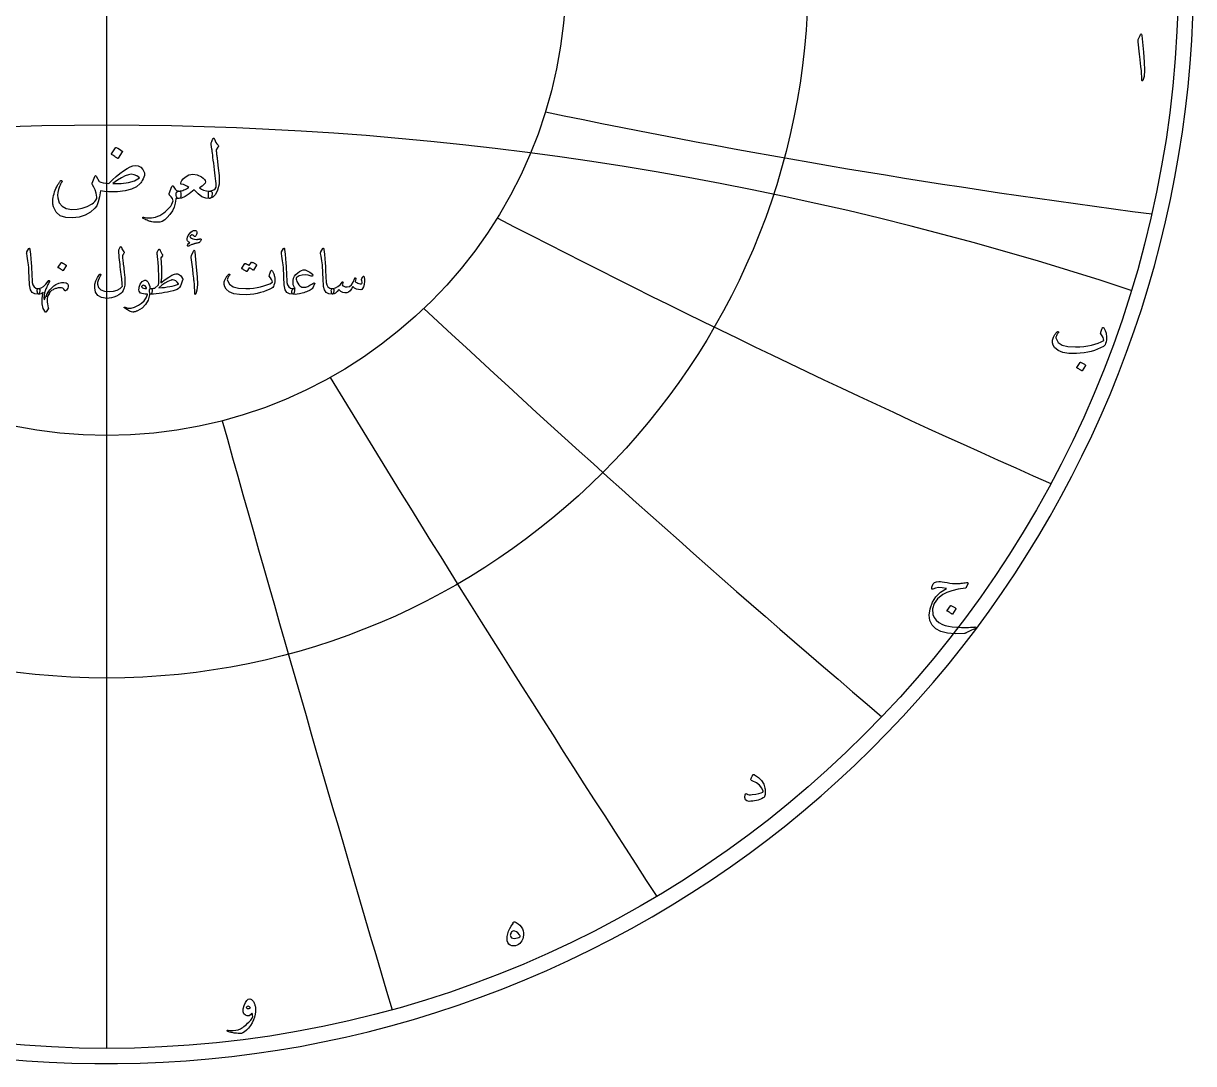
# Model space of a CAD drawing. Header units: millimetres. Extents: x -62 to 62, y -62 to 63.
# Drawn here: x -4.7 to 61.6, y -61.6 to -2.7 of the extents above; entities that cross this region are included whole.
import ezdxf

# ---------------------------------------------------------------- set-up
doc = ezdxf.new("R2010")
doc.units = ezdxf.units.MM
for name, color, linetype in [('CUT_OUTER', 1, 'Continuous'), ('ENGRAVE', 7, 'Continuous'), ('ENGRAVE_FINE', 8, 'Continuous'), ('TEXT', 5, 'Continuous')]:
    doc.layers.add(name, color=color, linetype=linetype)

msp = doc.modelspace()

# ---------------------------------------------------------------- linework, layer by layer
at = {"layer": 'CUT_OUTER'}
msp.add_arc((-0.0002, -0.0002), 61.6124, 137.460696, 87.802279, dxfattribs=at)
at = {"layer": 'ENGRAVE'}
for points in [[(0, -60.75), (0, 60.75)], [(0, -60.75), (0, -26.0306)]]:
    msp.add_lwpolyline(points, dxfattribs=at)
for radius in [60.75, 39.7663, 26.0306]:
    msp.add_circle((0, 0), radius, dxfattribs=at)
for centre, radius, start, end in [((117.4968, 438.5039), 455.711, 258.272169, 262.655164), ((283.708, 491.3967), 568.8078, 242.62174, 246.128136), ((534.9284, 534.9284), 757.5475, 226.9686481, 229.5984454), ((982.6783, 567.3496), 1135.3958, 211.3135506, 213.0667487), ((2192.0063, 587.3463), 2269.6803, 195.6571114, 196.5337104)]:
    msp.add_arc(centre, radius, start, end, dxfattribs=at)
at = {"layer": 'ENGRAVE_FINE'}
msp.add_arc((0, -193.4019), 184.9493, 71.697291, 108.302709, dxfattribs=at)
at = {"layer": 'TEXT'}
for points in [[(58.5743, -3.3685), (58.6109, -3.2976), (58.6404, -3.2727), (58.6626, -3.2938), (58.6777, -3.3608), (58.7659, -4.2997), (58.8183, -4.876), (58.8301, -5.3363), (58.8011, -5.6808), (58.7314, -5.9093), (58.7187, -5.928), (58.7074, -5.938), (58.6976, -5.9395), (58.6892, -5.9323), (58.6825, -5.921), (58.6777, -5.9064), (58.6749, -5.8884), (58.6739, -5.8671), (58.6739, -5.7011), (58.6662, -5.5251), (58.6509, -5.339), (58.6279, -5.1428), (58.6229, -5.0916), (58.6078, -4.9531), (58.5826, -4.7275), (58.5474, -4.4147), (58.4631, -3.7211), (58.4612, -3.6842), (58.4631, -3.6502), (58.4689, -3.619), (58.4785, -3.5908)], [(5.916, -9.4432), (5.9484, -9.365), (5.9735, -9.303), (5.9915, -9.2572), (6.0023, -9.2276), (6.0107, -9.2087), (6.0214, -9.1953), (6.0346, -9.1872), (6.0502, -9.1845), (6.0678, -9.1875), (6.0825, -9.1965), (6.0942, -9.2114), (6.1029, -9.2324), (6.1427, -9.3351), (6.1903, -9.4276), (6.2457, -9.5099), (6.3089, -9.5821), (6.3265, -9.6051), (6.3316, -9.6312), (6.3241, -9.6602), (6.3041, -9.6923), (6.1987, -9.8408), (6.2059, -9.9072), (6.213, -9.9725), (6.2202, -10.0366), (6.2274, -10.0994), (6.2346, -10.1611), (6.2418, -10.2216), (6.249, -10.2809), (6.2562, -10.3389), (6.3223, -10.8767), (6.3627, -11.297), (6.3774, -11.6), (6.3663, -11.7856), (6.2759, -12.1224), (6.158, -12.3712), (6.0125, -12.532), (5.8394, -12.6048), (5.8346, -12.6048), (5.8298, -12.6048), (5.825, -12.6048), (5.8202, -12.6048), (5.7918, -12.5778), (5.7735, -12.5162), (5.7655, -12.4197), (5.7675, -12.2886), (5.772, -12.2401), (5.7855, -12.2048), (5.808, -12.1826), (5.8394, -12.1736), (5.961, -12.1494), (6.0622, -12.1054), (6.143, -12.0416), (6.2035, -11.9581), (6.1994, -11.8578), (6.1921, -11.7437), (6.1815, -11.6159), (6.1675, -11.4743), (6.1506, -11.3195), (6.131, -11.1521), (6.1087, -10.9722), (6.0837, -10.7797), (6.0607, -10.5904), (6.0394, -10.4204), (6.0199, -10.2695), (6.0023, -10.1378), (5.987, -10.0252), (5.9747, -9.9318), (5.9654, -9.8575), (5.9592, -9.8024), (5.9113, -9.5294), (5.9098, -9.5024), (5.9101, -9.4791), (5.9122, -9.4593), (5.916, -9.4432)], [(0.4934, -9.7258), (0.4994, -9.7198), (0.5078, -9.7162), (0.5186, -9.715), (0.5317, -9.7162), (0.6248, -9.7539), (0.7126, -9.8), (0.7949, -9.8545), (0.8718, -9.9174), (0.8793, -9.927), (0.8826, -9.9366), (0.8817, -9.9461), (0.8766, -9.9557), (0.6515, -10.3198), (0.6431, -10.3285), (0.6323, -10.3306), (0.6191, -10.3261), (0.6036, -10.315), (0.5901, -10.3054), (0.5689, -10.291), (0.5398, -10.2719), (0.503, -10.2479), (0.4578, -10.2192), (0.4036, -10.1857), (0.3404, -10.1473), (0.2683, -10.1042), (0.2587, -10.097), (0.2539, -10.0899), (0.2539, -10.0827), (0.2587, -10.0755)], [(1.6143, -10.7222), (1.7814, -10.7467), (1.9233, -10.8252), (2.0401, -10.9575), (2.1317, -11.1437), (2.1419, -11.215), (2.1341, -11.2946), (2.1083, -11.3826), (2.0646, -11.479), (2.0143, -11.5719), (1.9688, -11.6491), (1.9281, -11.7108), (1.8922, -11.7569), (1.6826, -11.9293), (1.3988, -12.0635), (1.0407, -12.1593), (0.6084, -12.2168), (0.3482, -12.2293), (0.0994, -12.2239), (-0.138, -12.2006), (-0.3641, -12.1593), (-0.4174, -12.5105), (-0.4862, -12.7928), (-0.5706, -13.0063), (-0.6706, -13.1509), (-0.9329, -13.3739), (-1.2311, -13.5401), (-1.5652, -13.6494), (-1.9353, -13.7018), (-2.3248, -13.6835), (-2.6359, -13.5712), (-2.8685, -13.3649), (-3.0227, -13.0646), (-3.0359, -13.0181), (-3.0466, -12.9694), (-3.055, -12.9187), (-3.061, -12.8658), (-3.064, -12.8112), (-3.0634, -12.7551), (-3.0592, -12.6974), (-3.0514, -12.6383), (-3.0347, -12.5337), (-3.0131, -12.4305), (-2.9868, -12.3289), (-2.9556, -12.2287), (-2.92, -12.1304), (-2.8802, -12.0341), (-2.8362, -11.94), (-2.788, -11.8479), (-2.7666, -11.8105), (-2.7455, -11.7748), (-2.7246, -11.741), (-2.7041, -11.709), (-2.6842, -11.6787), (-2.6652, -11.6503), (-2.6471, -11.6237), (-2.6299, -11.5988), (-2.6176, -11.5847), (-2.6047, -11.576), (-2.5913, -11.5728), (-2.5772, -11.5749), (-2.5622, -11.5805), (-2.5508, -11.588), (-2.5431, -11.5973), (-2.5389, -11.6084), (-2.5377, -11.621), (-2.5389, -11.6347), (-2.5425, -11.6497), (-2.5485, -11.6659), (-2.5835, -11.7189), (-2.6167, -11.7772), (-2.6482, -11.841), (-2.6778, -11.9102), (-2.7401, -12.0871), (-2.7784, -12.2539), (-2.7928, -12.4105), (-2.7832, -12.5569), (-2.6937, -12.835), (-2.5305, -13.0371), (-2.2937, -13.1631), (-1.9832, -13.2131), (-1.6832, -13.1991), (-1.3916, -13.1425), (-1.1084, -13.0434), (-0.8335, -12.9018), (-0.7506, -12.8428), (-0.679, -12.7712), (-0.6188, -12.6871), (-0.57, -12.5904), (-0.5644, -12.5769), (-0.5617, -12.5605), (-0.562, -12.541), (-0.5653, -12.5185), (-0.6075, -12.3042), (-0.6623, -12.1162), (-0.7296, -11.9545), (-0.8096, -11.8192), (-0.8254, -11.7943), (-0.8347, -11.7725), (-0.8374, -11.7536), (-0.8335, -11.7377), (-0.685, -11.3449), (-0.6638, -11.3153), (-0.6431, -11.303), (-0.623, -11.3081), (-0.6036, -11.3305), (-0.4263, -11.6323), (-0.3314, -11.6772), (-0.2096, -11.7114), (-0.0608, -11.7347), (0.115, -11.7473), (0.3236, -11.544), (0.5329, -11.3557), (0.7428, -11.1823), (0.9533, -11.024), (1.1545, -10.8919), (1.3317, -10.7976), (1.485, -10.741), (1.6143, -10.7222)], [(1.8491, -11.4311), (1.7021, -11.3192), (1.5485, -11.2515), (1.3883, -11.2282), (1.2215, -11.2491), (1.0407, -11.3129), (0.8335, -11.418), (0.6, -11.5644), (0.3401, -11.7521), (0.8135, -11.7536), (1.2227, -11.7006), (1.5679, -11.5931), (1.8491, -11.4311)], [(5.8394, -12.1736), (5.9095, -12.1841), (5.9568, -12.2156), (5.9813, -12.268), (5.9831, -12.3413), (5.9598, -12.4548), (5.928, -12.5365), (5.8879, -12.5865), (5.8394, -12.6048), (5.6187, -12.5847), (5.3975, -12.4958), (5.1756, -12.338), (4.9532, -12.1114), (4.6727, -12.329), (4.4346, -12.4838), (4.2391, -12.5757), (4.0861, -12.6048), (4.0355, -12.5934), (3.9939, -12.5593), (3.9613, -12.5024), (3.9376, -12.4227), (3.9308, -12.3174), (3.9532, -12.2407), (4.005, -12.1928), (4.0861, -12.1736), (4.1599, -12.1665), (4.2328, -12.1545), (4.3049, -12.1377), (4.376, -12.1162), (4.4462, -12.0895), (4.5155, -12.0575), (4.5839, -12.0201), (4.6514, -11.9772), (4.5685, -11.9096), (4.4682, -11.8551), (4.3505, -11.8138), (4.2155, -11.7856), (4.2032, -11.7805), (4.1951, -11.7701), (4.1912, -11.7542), (4.1915, -11.7329), (4.2143, -11.6596), (4.2634, -11.5784), (4.3388, -11.4895), (4.4406, -11.3928), (4.6529, -11.2656), (4.8777, -11.2192), (5.1152, -11.2536), (5.3652, -11.3689), (5.4711, -11.4425), (5.5448, -11.515), (5.5861, -11.5862), (5.5951, -11.6563), (5.5687, -11.7317), (5.5041, -11.8144), (5.4011, -11.9042), (5.2598, -12.0012), (5.3607, -12.0766), (5.4909, -12.1305), (5.6505, -12.1629), (5.8394, -12.1736)], [(3.5448, -12.3078), (3.6933, -11.9245), (3.7098, -11.894), (3.7257, -11.879), (3.7409, -11.8796), (3.7556, -11.8958), (3.7957, -11.9629), (3.8347, -12.0204), (3.8724, -12.0683), (3.9089, -12.1066), (3.949, -12.1359), (3.9927, -12.1569), (4.04, -12.1695), (4.0909, -12.1736), (4.1412, -12.1868), (4.1772, -12.2263), (4.1987, -12.2922), (4.2059, -12.3844), (4.1987, -12.4772), (4.1772, -12.5449), (4.1412, -12.5874), (4.0909, -12.6048), (4.0523, -12.6066), (4.0131, -12.6072), (3.9733, -12.6066), (3.9329, -12.6048), (3.926, -12.6066), (3.9197, -12.612), (3.914, -12.6209), (3.9089, -12.6335), (3.8832, -12.8602), (3.8203, -13.0802), (3.7203, -13.2937), (3.5832, -13.5006), (3.4302, -13.6805), (3.2826, -13.8131), (3.1404, -13.8985), (3.0035, -13.9365), (2.8748, -13.9464), (2.7568, -13.9473), (2.6496, -13.9392), (2.5532, -13.9221), (2.5061, -13.9089), (2.4556, -13.8934), (2.4019, -13.8754), (2.3449, -13.855), (2.2848, -13.8317), (2.2221, -13.8047), (2.1567, -13.7742), (2.0886, -13.7401), (2.0715, -13.7323), (2.0586, -13.7233), (2.05, -13.7131), (2.0455, -13.7018), (2.0425, -13.6865), (2.0431, -13.6742), (2.0473, -13.6649), (2.055, -13.6586), (2.0652, -13.653), (2.0766, -13.6503), (2.0892, -13.6506), (2.103, -13.6539), (2.2538, -13.6844), (2.3952, -13.6994), (2.5269, -13.6988), (2.649, -13.6826), (2.7699, -13.6507), (2.888, -13.6077), (3.0034, -13.5537), (3.1161, -13.4886), (3.2264, -13.4127), (3.3347, -13.3263), (3.4408, -13.2295), (3.5448, -13.1221), (3.623, -13.0242), (3.685, -12.9269), (3.7308, -12.8302), (3.7604, -12.7341), (3.7517, -12.667), (3.7161, -12.5904), (3.6535, -12.5042), (3.564, -12.4084), (3.5484, -12.3877), (3.54, -12.3641), (3.5389, -12.3374), (3.5448, -12.3078)], [(5.2221, -15.1077), (5.1752, -15.1165), (5.1318, -15.1248), (5.0917, -15.1326), (5.055, -15.14), (5.0219, -15.1472), (4.9926, -15.1544), (4.9671, -15.1616), (4.9454, -15.1688), (4.9234, -15.177), (4.8969, -15.1872), (4.8659, -15.1994), (4.8304, -15.2137), (4.7905, -15.2302), (4.746, -15.2492), (4.6971, -15.2706), (4.6436, -15.2945), (4.6218, -15.3017), (4.6032, -15.3017), (4.5877, -15.2945), (4.5754, -15.2802), (4.5679, -15.2449), (4.5888, -15.2038), (4.638, -15.1569), (4.7155, -15.1041), (4.6562, -15.0704), (4.6113, -15.0341), (4.5807, -14.995), (4.5646, -14.9532), (4.5614, -14.8744), (4.5807, -14.7889), (4.6225, -14.6966), (4.6867, -14.5975), (4.7633, -14.5088), (4.8421, -14.4475), (4.9232, -14.4136), (5.0065, -14.4071), (5.053, -14.4188), (5.0846, -14.4431), (5.1015, -14.4799), (5.1035, -14.5293), (5.0954, -14.5827), (5.0819, -14.6317), (5.0631, -14.6761), (5.0388, -14.7161), (5.0146, -14.7442), (4.9921, -14.7565), (4.9715, -14.7532), (4.9526, -14.7341), (4.931, -14.7056), (4.9059, -14.6847), (4.8771, -14.6714), (4.8448, -14.6658), (4.8109, -14.6658), (4.781, -14.673), (4.7552, -14.6874), (4.7334, -14.7089), (4.7175, -14.735), (4.7128, -14.7592), (4.7193, -14.7817), (4.737, -14.8023), (4.8035, -14.8515), (4.8843, -14.8877), (4.9795, -14.9108), (5.0891, -14.9209), (5.0987, -14.9206), (5.1093, -14.9195), (5.1211, -14.9179), (5.134, -14.9155), (5.1481, -14.9127), (5.1632, -14.9097), (5.1795, -14.9064), (5.1969, -14.9029), (5.2158, -14.8994), (5.2328, -14.8962), (5.2481, -14.8932), (5.2616, -14.8904), (5.2735, -14.888), (5.284, -14.8863), (5.2932, -14.8853), (5.3011, -14.885), (5.3159, -14.8865), (5.328, -14.8913), (5.3375, -14.8991), (5.3442, -14.9101), (5.3485, -14.9207), (5.3505, -14.9308), (5.3503, -14.9404), (5.3478, -14.9496), (5.313, -15.0148), (5.2804, -15.0628), (5.2501, -15.0938), (5.2221, -15.1077)], [(-4.4137, -15.4382), (-4.4067, -15.4275), (-4.4002, -15.4203), (-4.3941, -15.4167), (-4.3885, -15.4167), (-4.38, -15.4214), (-4.3724, -15.4356), (-4.3656, -15.4591), (-4.3598, -15.4921), (-4.3302, -15.7605), (-4.3059, -16.0086), (-4.287, -16.2365), (-4.2736, -16.4442), (-4.2649, -16.6218), (-4.257, -16.781), (-4.2497, -16.9218), (-4.243, -17.0442), (-4.2373, -17.1482), (-4.2327, -17.2337), (-4.2292, -17.3009), (-4.2269, -17.3496), (-4.195, -17.4955), (-4.1245, -17.6029), (-4.0153, -17.6716), (-3.8676, -17.7017), (-3.8265, -17.7125), (-3.8002, -17.7376), (-3.7888, -17.7771), (-3.7921, -17.831), (-3.809, -17.9159), (-3.8272, -17.9765), (-3.8467, -18.0129), (-3.8676, -18.025), (-4.0755, -17.9976), (-4.2287, -17.9154), (-4.327, -17.7785), (-4.3706, -17.5867), (-4.3774, -17.495), (-4.3836, -17.403), (-4.3891, -17.3109), (-4.3939, -17.2185), (-4.3983, -17.1258), (-4.4025, -17.033), (-4.4064, -16.9399), (-4.4101, -16.8466), (-4.4168, -16.6686), (-4.4263, -16.5084), (-4.4384, -16.366), (-4.4532, -16.2412), (-4.4707, -16.1214), (-4.4909, -15.9938), (-4.5138, -15.8583), (-4.5394, -15.7149), (-4.5428, -15.6891), (-4.5421, -15.6655), (-4.5374, -15.6442), (-4.5287, -15.6251)], [(0.7527, -15.352), (0.759, -15.341), (0.7671, -15.3332), (0.7769, -15.3284), (0.7886, -15.3269), (0.8003, -15.3289), (0.8102, -15.335), (0.8182, -15.3451), (0.8245, -15.3592), (0.858, -15.4416), (0.8937, -15.5128), (0.9316, -15.5728), (0.9718, -15.6215), (0.9837, -15.639), (0.9871, -15.6592), (0.9819, -15.6821), (0.9682, -15.7077), (0.9595, -15.7201), (0.9512, -15.732), (0.9433, -15.7434), (0.9359, -15.7544), (0.9289, -15.7647), (0.9224, -15.7742), (0.9164, -15.7827), (0.9108, -15.7903), (0.9013, -15.8043), (0.8946, -15.8209), (0.8906, -15.8402), (0.8892, -15.8622), (0.8935, -15.9243), (0.8991, -15.992), (0.906, -16.0653), (0.9144, -16.1442), (0.9238, -16.2288), (0.9341, -16.3189), (0.9453, -16.4147), (0.9575, -16.5161), (0.9711, -16.6172), (0.9831, -16.7123), (0.9935, -16.8014), (1.0024, -16.8843), (1.0099, -16.9615), (1.0163, -17.033), (1.0216, -17.0989), (1.0257, -17.1592), (1.0304, -17.3377), (1.0158, -17.5068), (0.9819, -17.6664), (0.9287, -17.8166), (0.8769, -17.9049), (0.7967, -17.9864), (0.6882, -18.0612), (0.5515, -18.1292), (0.4033, -18.1856), (0.2641, -18.2253), (0.1338, -18.2484), (0.0126, -18.255), (-0.291, -18.2132), (-0.5084, -18.0987), (-0.6395, -17.9114), (-0.6844, -17.6514), (-0.6687, -17.4576), (-0.618, -17.2679), (-0.5322, -17.0822), (-0.4114, -16.9005), (-0.4022, -16.8899), (-0.3925, -16.8834), (-0.3824, -16.881), (-0.3718, -16.8825), (-0.3606, -16.8868), (-0.3521, -16.8924), (-0.3463, -16.8994), (-0.3431, -16.9077), (-0.3409, -16.92), (-0.3413, -16.9319), (-0.3445, -16.9434), (-0.3503, -16.9544), (-0.4327, -17.1149), (-0.4895, -17.2517), (-0.5207, -17.3646), (-0.5263, -17.4538), (-0.4664, -17.6458), (-0.3368, -17.7798), (-0.1376, -17.8559), (0.1311, -17.8741), (0.3734, -17.8479), (0.5793, -17.787), (0.7489, -17.6916), (0.882, -17.5616), (0.8792, -17.4988), (0.8744, -17.4255), (0.8675, -17.3416), (0.8587, -17.2472), (0.8476, -17.142), (0.834, -17.0258), (0.8179, -16.8986), (0.7994, -16.7604), (0.7819, -16.6178), (0.7653, -16.4774), (0.7495, -16.3394), (0.7347, -16.2035), (0.721, -16.0699), (0.7087, -15.9385), (0.6977, -15.8094), (0.688, -15.6826), (0.6736, -15.5604), (0.6743, -15.5465), (0.6763, -15.5335), (0.6797, -15.5213), (0.6844, -15.5101)], [(2.9443, -15.4814), (2.9528, -15.4722), (2.9604, -15.4661), (2.9672, -15.4632), (2.973, -15.4634), (2.98, -15.4665), (2.9865, -15.4724), (2.9925, -15.4809), (2.9981, -15.4921), (3.0209, -15.5406), (3.0426, -15.5855), (3.0631, -15.6269), (3.0826, -15.6646), (3.1011, -15.6983), (3.1189, -15.7275), (3.1361, -15.7522), (3.1526, -15.7724), (3.1648, -15.789), (3.1688, -15.8065), (3.1648, -15.8249), (3.1526, -15.8442), (3.0808, -15.934), (3.0716, -15.9495), (3.0655, -15.9673), (3.0626, -15.9873), (3.0628, -16.0095), (3.0745, -16.179), (3.0844, -16.3283), (3.0925, -16.4575), (3.0987, -16.5664), (3.1035, -16.6553), (3.1068, -16.7244), (3.1088, -16.7738), (3.1095, -16.8035), (3.1087, -16.8911), (3.1064, -16.9741), (3.1024, -17.0527), (3.0969, -17.1268), (3.0901, -17.1964), (3.0821, -17.2616), (3.073, -17.3222), (3.0628, -17.3783), (3.3069, -17.1915), (3.5182, -17.0478), (3.6967, -16.9472), (3.8424, -16.8897), (3.9073, -16.8744), (3.9655, -16.8682), (4.0169, -16.8709), (4.0616, -16.8825), (4.1247, -16.9153), (4.1846, -16.967), (4.2415, -17.0375), (4.2951, -17.1268), (4.3034, -17.1482), (4.3068, -17.1726), (4.3052, -17.2003), (4.2987, -17.231), (4.263, -17.3415), (4.2206, -17.4466), (4.1714, -17.5463), (4.1155, -17.6406), (4.0611, -17.7012), (3.9844, -17.7538), (3.8851, -17.7982), (3.7634, -17.8346), (3.6005, -17.8706), (3.4387, -17.9033), (3.278, -17.9326), (3.1185, -17.9586), (2.9603, -17.9809), (2.8037, -17.9994), (2.6486, -18.0141), (2.4952, -18.025), (2.4779, -18.0201), (2.4619, -18.0053), (2.4473, -17.9806), (2.4341, -17.946), (2.4224, -17.9035), (2.4161, -17.8624), (2.4152, -17.8227), (2.4197, -17.7843), (2.4298, -17.7509), (2.4458, -17.7259), (2.4675, -17.7095), (2.4952, -17.7017), (2.5319, -17.6997), (2.5666, -17.6972), (2.5992, -17.6943), (2.6299, -17.6909), (2.6585, -17.6875), (2.6851, -17.6846), (2.7097, -17.6821), (2.7323, -17.6801), (2.9335, -17.4861), (2.9353, -17.4777), (2.9371, -17.4668), (2.9389, -17.4534), (2.9407, -17.4376), (2.9425, -17.4193), (2.9443, -17.3985), (2.946, -17.3753), (2.9478, -17.3496), (2.9494, -17.3216), (2.9505, -17.2917), (2.9512, -17.2597), (2.9514, -17.2256), (2.9514, -17.1898), (2.9514, -17.1524), (2.9514, -17.1135), (2.9514, -17.0729), (2.951, -17.0271), (2.9496, -16.9723), (2.9474, -16.9086), (2.9443, -16.8358), (2.9402, -16.7545), (2.9353, -16.6652), (2.9294, -16.5677), (2.9227, -16.4622), (2.9072, -16.228), (2.8931, -16.0427), (2.8803, -15.9064), (2.8688, -15.8191), (2.8596, -15.7629), (2.8535, -15.7203), (2.8506, -15.6911), (2.8508, -15.6754), (2.8617, -15.6457), (2.8728, -15.6179), (2.8842, -15.5918), (2.8958, -15.5676), (2.9075, -15.5447), (2.9196, -15.5227), (2.9318, -15.5016), (2.9443, -15.4814)], [(4.8951, -15.6179), (4.9295, -15.5514), (4.9571, -15.5281), (4.978, -15.5478), (4.9921, -15.6107), (5.0747, -16.4909), (5.1239, -17.0312), (5.1349, -17.4628), (5.1078, -17.7857), (5.0424, -17.9999), (5.0305, -18.0174), (5.02, -18.0268), (5.0108, -18.0282), (5.0029, -18.0214), (4.9966, -18.0109), (4.9921, -17.9972), (4.9894, -17.9803), (4.9885, -17.9604), (4.9885, -17.8047), (4.9813, -17.6397), (4.967, -17.4652), (4.9454, -17.2813), (4.9407, -17.2333), (4.9265, -17.1035), (4.903, -16.892), (4.87, -16.5987), (4.7909, -15.9484), (4.7891, -15.9138), (4.7909, -15.882), (4.7963, -15.8528), (4.8053, -15.8263)], [(10.0255, -15.4382), (10.0325, -15.4275), (10.039, -15.4203), (10.0451, -15.4167), (10.0507, -15.4167), (10.0592, -15.4214), (10.0669, -15.4356), (10.0736, -15.4591), (10.0794, -15.4921), (10.1091, -15.7605), (10.1333, -16.0086), (10.1522, -16.2365), (10.1657, -16.4442), (10.1743, -16.6218), (10.1823, -16.781), (10.1896, -16.9218), (10.1962, -17.0442), (10.2019, -17.1482), (10.2065, -17.2337), (10.21, -17.3009), (10.2124, -17.3496), (10.2443, -17.4955), (10.3148, -17.6029), (10.4239, -17.6716), (10.5716, -17.7017), (10.6127, -17.7125), (10.639, -17.7376), (10.6505, -17.7771), (10.6471, -17.831), (10.6302, -17.9159), (10.6121, -17.9765), (10.5925, -18.0129), (10.5716, -18.025), (10.3637, -17.9976), (10.2106, -17.9154), (10.1122, -17.7785), (10.0687, -17.5867), (10.0618, -17.495), (10.0556, -17.403), (10.0501, -17.3109), (10.0453, -17.2185), (10.0409, -17.1258), (10.0368, -17.033), (10.0328, -16.9399), (10.0291, -16.8466), (10.0224, -16.6686), (10.013, -16.5084), (10.0008, -16.366), (9.986, -16.2412), (9.9685, -16.1214), (9.9483, -15.9938), (9.9254, -15.8583), (9.8998, -15.7149), (9.8964, -15.6891), (9.8971, -15.6655), (9.9018, -15.6442), (9.9106, -15.6251)], [(12.2495, -15.4382), (12.2564, -15.4275), (12.2629, -15.4203), (12.269, -15.4167), (12.2746, -15.4167), (12.2831, -15.4214), (12.2908, -15.4356), (12.2975, -15.4591), (12.3033, -15.4921), (12.333, -15.7605), (12.3572, -16.0086), (12.3761, -16.2365), (12.3896, -16.4442), (12.3982, -16.6218), (12.4062, -16.781), (12.4135, -16.9218), (12.4201, -17.0442), (12.4258, -17.1482), (12.4304, -17.2337), (12.4339, -17.3009), (12.4363, -17.3496), (12.4682, -17.4955), (12.5387, -17.6029), (12.6478, -17.6716), (12.7956, -17.7017), (12.8366, -17.7125), (12.8629, -17.7376), (12.8744, -17.7771), (12.871, -17.831), (12.8542, -17.9159), (12.836, -17.9765), (12.8164, -18.0129), (12.7956, -18.025), (12.5876, -17.9976), (12.4345, -17.9154), (12.3361, -17.7785), (12.2926, -17.5867), (12.2857, -17.495), (12.2795, -17.403), (12.274, -17.3109), (12.2692, -17.2185), (12.2648, -17.1258), (12.2607, -17.033), (12.2568, -16.9399), (12.253, -16.8466), (12.2463, -16.6686), (12.2369, -16.5084), (12.2248, -16.366), (12.2099, -16.2412), (12.1924, -16.1214), (12.1722, -15.9938), (12.1493, -15.8583), (12.1237, -15.7149), (12.1203, -15.6891), (12.121, -15.6655), (12.1257, -15.6442), (12.1345, -15.6251)], [(-2.585, -16.2358), (-2.5805, -16.2313), (-2.5742, -16.2287), (-2.5661, -16.2278), (-2.5562, -16.2287), (-2.4864, -16.2569), (-2.4206, -16.2915), (-2.3589, -16.3324), (-2.3012, -16.3795), (-2.2955, -16.3867), (-2.2931, -16.3939), (-2.2937, -16.4011), (-2.2976, -16.4083), (-2.4664, -16.6813), (-2.4727, -16.6878), (-2.4808, -16.6894), (-2.4907, -16.6861), (-2.5023, -16.6777), (-2.5124, -16.6706), (-2.5284, -16.6598), (-2.5502, -16.6454), (-2.5778, -16.6274), (-2.6117, -16.6059), (-2.6523, -16.5807), (-2.6997, -16.552), (-2.7538, -16.5197), (-2.761, -16.5143), (-2.7646, -16.5089), (-2.7646, -16.5035), (-2.761, -16.4981)], [(8.2004, -16.2107), (8.2049, -16.2062), (8.2112, -16.2035), (8.2193, -16.2026), (8.2292, -16.2035), (8.2645, -16.2167), (8.2988, -16.2313), (8.3319, -16.2473), (8.3639, -16.2646), (8.395, -16.2834), (8.4254, -16.3041), (8.4552, -16.3266), (8.4843, -16.3508), (8.4899, -16.3582), (8.4923, -16.3661), (8.4917, -16.3744), (8.4879, -16.3831), (8.3154, -16.6562), (8.3107, -16.6598), (8.3037, -16.6598), (8.2945, -16.6562), (8.2831, -16.649), (8.2752, -16.6424), (8.2624, -16.6333), (8.2447, -16.6217), (8.222, -16.6077), (8.1941, -16.591), (8.1609, -16.5713), (8.1223, -16.5487), (8.0783, -16.5233), (7.9418, -16.7352), (7.9355, -16.7417), (7.9274, -16.7433), (7.9175, -16.7399), (7.9058, -16.7316), (7.8957, -16.7244), (7.8798, -16.7137), (7.858, -16.6993), (7.8304, -16.6813), (7.7965, -16.6598), (7.7558, -16.6346), (7.7085, -16.6059), (7.6543, -16.5736), (7.6487, -16.5682), (7.6463, -16.5628), (7.6469, -16.5574), (7.6507, -16.552), (7.8268, -16.2897), (7.8313, -16.2852), (7.8376, -16.2825), (7.8457, -16.2816), (7.8555, -16.2825), (7.8856, -16.2923), (7.9148, -16.3036), (7.9431, -16.3166), (7.9705, -16.331), (7.997, -16.3469), (8.0226, -16.3638), (8.0473, -16.3819), (8.0711, -16.4011)], [(-3.2927, -17.9963), (-3.3323, -18.0812), (-3.361, -18.1705), (-3.379, -18.2644), (-3.3862, -18.3627), (-3.383, -18.4651), (-3.37, -18.5711), (-3.3471, -18.6807), (-3.3143, -18.7939), (-3.3103, -18.8089), (-3.3089, -18.8217), (-3.3103, -18.8323), (-3.3143, -18.8406), (-3.4436, -19.0238), (-3.4555, -19.0371), (-3.4661, -19.0445), (-3.4753, -19.046), (-3.4832, -19.0418), (-3.6062, -18.8309), (-3.6664, -18.572), (-3.6637, -18.2651), (-3.5981, -17.9101), (-3.6608, -17.9604), (-3.7266, -17.9963), (-3.7955, -18.0178), (-3.8676, -18.025), (-3.8831, -18.0203), (-3.8972, -18.0062), (-3.91, -17.9826), (-3.9215, -17.9496), (-3.928, -17.9297), (-3.9332, -17.9096), (-3.937, -17.8893), (-3.9394, -17.8687), (-3.9412, -17.8482), (-3.943, -17.8279), (-3.9448, -17.8078), (-3.9466, -17.7879), (-3.9444, -17.7515), (-3.9305, -17.725), (-3.9049, -17.7084), (-3.8676, -17.7017), (-3.721, -17.6689), (-3.5829, -17.5885), (-3.4533, -17.4605), (-3.3323, -17.2849), (-3.3159, -17.2627), (-3.299, -17.2499), (-3.2817, -17.2465), (-3.264, -17.2526), (-3.251, -17.264), (-3.2442, -17.2768), (-3.2438, -17.291), (-3.2496, -17.3065), (-3.2814, -17.3626), (-3.3121, -17.4196), (-3.3416, -17.4776), (-3.37, -17.5364), (-3.3973, -17.5961), (-3.4234, -17.6568), (-3.4485, -17.7183), (-3.4724, -17.7807), (-3.5254, -17.9507), (-3.555, -18.0978), (-3.5613, -18.2219), (-3.5442, -18.3232), (-3.5427, -18.3264), (-3.5415, -18.3286), (-3.5409, -18.33), (-3.5406, -18.3304), (-3.5404, -18.33), (-3.5397, -18.3286), (-3.5386, -18.3264), (-3.5371, -18.3232), (-3.5152, -18.2717), (-3.4926, -18.2213), (-3.4694, -18.172), (-3.4454, -18.1238), (-3.4206, -18.0766), (-3.3947, -18.03), (-3.3676, -17.984), (-3.3395, -17.9388), (-3.319, -17.9074), (-3.3008, -17.8885), (-3.2849, -17.8822), (-3.2712, -17.8885), (-3.2645, -17.902), (-3.2658, -17.9244), (-3.2752, -17.9559), (-3.2927, -17.9963)], [(2.4233, -18.0645), (2.3391, -18.3603), (2.1979, -18.6079), (1.9996, -18.8076), (1.7443, -18.9591), (1.7086, -18.9745), (1.6733, -18.9883), (1.6385, -19.0006), (1.6042, -19.0112), (1.5705, -19.0201), (1.5377, -19.0269), (1.5058, -19.0318), (1.4748, -19.0346), (1.3976, -19.0236), (1.2952, -18.9834), (1.1676, -18.914), (1.0149, -18.8154), (0.9986, -18.8013), (0.9889, -18.7876), (0.986, -18.7743), (0.9898, -18.7615), (0.9983, -18.7517), (1.0096, -18.7472), (1.0235, -18.7481), (1.0401, -18.7543), (1.1989, -18.8058), (1.3769, -18.8055), (1.5743, -18.7537), (1.791, -18.6502), (1.9679, -18.53), (2.1143, -18.3888), (2.2302, -18.2264), (2.3155, -18.043), (2.3148, -18.0365), (2.3128, -18.0313), (2.3095, -18.0275), (2.3047, -18.025), (2.181, -18.0178), (2.0757, -18.0035), (1.9888, -17.9819), (1.9203, -17.9532), (1.8673, -17.9087), (1.8341, -17.8472), (1.8206, -17.7686), (1.8269, -17.6729), (1.8289, -17.6602), (1.8314, -17.6473), (1.8343, -17.6342), (1.8377, -17.6208), (1.8415, -17.607), (1.8458, -17.5925), (1.8505, -17.5774), (1.8557, -17.5616), (1.8979, -17.4589), (1.9491, -17.3738), (2.0092, -17.3062), (2.0784, -17.2562), (2.1491, -17.2288), (2.214, -17.2292), (2.2731, -17.2575), (2.3263, -17.3137), (2.3728, -17.3918), (2.408, -17.4825), (2.4321, -17.5858), (2.4449, -17.7017), (2.4519, -17.7016), (2.4588, -17.7012), (2.4654, -17.7007), (2.4718, -17.6999), (2.4782, -17.6991), (2.4848, -17.6985), (2.4917, -17.6982), (2.4988, -17.6981), (2.523, -17.7032), (2.5419, -17.7187), (2.5553, -17.7446), (2.5634, -17.7807), (2.5668, -17.8205), (2.5661, -17.8607), (2.5614, -17.9013), (2.5526, -17.9424), (2.5412, -17.9785), (2.5284, -18.0044), (2.5142, -18.0199), (2.4988, -18.025), (2.4305, -18.025), (2.43, -18.0315), (2.4287, -18.0403), (2.4264, -18.0513), (2.4233, -18.0645)], [(3.7167, -17.2131), (3.6985, -17.2137), (3.6799, -17.2158), (3.6608, -17.2191), (3.6412, -17.2238), (3.4648, -17.2932), (3.291, -17.39), (3.1198, -17.5142), (2.9514, -17.6657), (3.1196, -17.65), (3.2793, -17.6316), (3.4304, -17.6105), (3.573, -17.5867), (3.707, -17.56), (3.8326, -17.5301), (3.9495, -17.4971), (4.058, -17.461), (4.0681, -17.4567), (4.0733, -17.4511), (4.0735, -17.4441), (4.0688, -17.4358), (3.9915, -17.3411), (3.9071, -17.2723), (3.8155, -17.2297), (3.7167, -17.2131)], [(9.3717, -16.6885), (9.3958, -16.7188), (9.4179, -16.7523), (9.438, -16.7889), (9.4561, -16.8286), (9.4722, -16.8713), (9.4862, -16.9167), (9.4982, -16.9647), (9.5082, -17.0155), (9.5212, -17.1174), (9.5244, -17.2185), (9.5176, -17.3186), (9.501, -17.4178), (9.4759, -17.5063), (9.4435, -17.5777), (9.404, -17.6321), (9.3573, -17.6693), (9.2091, -17.7477), (9.0519, -17.8175), (8.8857, -17.8788), (8.7106, -17.9316), (8.5265, -17.9754), (8.3334, -18.0098), (8.1313, -18.0347), (7.9202, -18.0502), (7.5245, -18.0461), (7.1999, -17.9909), (6.9461, -17.8845), (6.7633, -17.7268), (6.6883, -17.6035), (6.6538, -17.4708), (6.6596, -17.3287), (6.7059, -17.1771), (6.7215, -17.1445), (6.7395, -17.1111), (6.7601, -17.0771), (6.7831, -17.0424), (6.8086, -17.007), (6.8365, -16.971), (6.867, -16.9343), (6.8999, -16.8969), (6.9109, -16.8863), (6.9223, -16.8798), (6.9342, -16.8774), (6.9466, -16.8789), (6.9549, -16.8821), (6.9618, -16.8879), (6.9674, -16.8965), (6.9717, -16.9077), (6.9737, -16.9182), (6.9726, -16.9283), (6.9683, -16.938), (6.9609, -16.9472), (6.9302, -16.9838), (6.9026, -17.0217), (6.8781, -17.061), (6.8567, -17.1017), (6.8422, -17.1405), (6.8343, -17.178), (6.8332, -17.2142), (6.8388, -17.249), (6.9511, -17.4522), (7.1621, -17.5948), (7.472, -17.6767), (7.8807, -17.6981), (8.1053, -17.6894), (8.3194, -17.6707), (8.523, -17.6418), (8.716, -17.6029), (8.8987, -17.5538), (9.0712, -17.4946), (9.2337, -17.4254), (9.386, -17.346), (9.3712, -17.2719), (9.3375, -17.1897), (9.285, -17.0994), (9.2136, -17.0011), (9.2113, -16.9917), (9.2118, -16.9741), (9.2149, -16.9485), (9.2208, -16.9149), (9.2223, -16.9115), (9.2235, -16.9086), (9.2241, -16.9061), (9.2244, -16.9041), (9.236, -16.8583), (9.2531, -16.8071), (9.2756, -16.7505), (9.3034, -16.6885), (9.3158, -16.6697), (9.3312, -16.6634), (9.3499, -16.6697), (9.3717, -16.6885)], [(11.7824, -17.4394), (11.6854, -17.655), (11.673, -17.6763), (11.6611, -17.6936), (11.6497, -17.7068), (11.6387, -17.716), (11.5828, -17.7543), (11.5228, -17.7901), (11.4588, -17.8235), (11.3908, -17.8544), (11.3189, -17.8832), (11.2435, -17.9105), (11.1644, -17.9362), (11.0818, -17.9604), (10.9273, -17.9981), (10.7908, -18.0214), (10.6722, -18.0304), (10.5716, -18.025), (10.5332, -18.0075), (10.5079, -17.9729), (10.4955, -17.9213), (10.4962, -17.8526), (10.5054, -17.7906), (10.5187, -17.7448), (10.5359, -17.7151), (10.5573, -17.7017), (10.5609, -17.7017), (10.5645, -17.7017), (10.5681, -17.7017), (10.5716, -17.7017), (10.5984, -17.7044), (10.6246, -17.7053), (10.6505, -17.7044), (10.6758, -17.7017), (10.6323, -17.6372), (10.5986, -17.566), (10.5748, -17.4881), (10.5609, -17.4035), (10.5588, -17.2519), (10.5851, -17.117), (10.6397, -16.9986), (10.7225, -16.8969), (10.8292, -16.8019), (10.9336, -16.7289), (11.0358, -16.678), (11.1357, -16.649), (11.2435, -16.6492), (11.3656, -16.6894), (11.5022, -16.7696), (11.6531, -16.8897), (11.6701, -16.9084), (11.6782, -16.9283), (11.6773, -16.9497), (11.6674, -16.9723), (11.6533, -16.9899), (11.636, -16.9993), (11.6156, -17.0006), (11.592, -16.9939), (11.4229, -16.945), (11.2534, -16.9274), (11.0834, -16.9414), (10.913, -16.9867), (10.8454, -17.0152), (10.7935, -17.0469), (10.7573, -17.0817), (10.7369, -17.1197), (10.732, -17.1677), (10.7459, -17.2292), (10.7787, -17.3042), (10.8303, -17.3927), (10.8932, -17.4821), (10.9525, -17.549), (11.0082, -17.5934), (11.0603, -17.6154), (11.1737, -17.6267), (11.2875, -17.6137), (11.4018, -17.5764), (11.5165, -17.5149), (11.6207, -17.443), (11.6746, -17.4089), (11.7177, -17.3891), (11.7501, -17.3837), (11.7716, -17.3927), (11.7804, -17.4037), (11.7851, -17.4152), (11.7858, -17.4271), (11.7824, -17.4394)], [(14.538, -17.0011), (14.5459, -16.9957), (14.5551, -16.9975), (14.5656, -17.0065), (14.5776, -17.0226), (14.5903, -17.05), (14.6, -17.0891), (14.6065, -17.1399), (14.6099, -17.2023), (14.611, -17.2732), (14.6072, -17.3424), (14.5984, -17.4098), (14.5847, -17.4753), (14.5448, -17.6029), (14.5003, -17.6945), (14.4514, -17.7502), (14.3979, -17.7699), (14.2715, -17.7625), (14.1545, -17.7295), (14.0469, -17.6709), (13.9488, -17.5867), (13.8815, -17.7194), (13.8015, -17.8229), (13.709, -17.8973), (13.6039, -17.9424), (13.4937, -17.9523), (13.3821, -17.9244), (13.2691, -17.8589), (13.1548, -17.7556), (13.0623, -17.8735), (12.9716, -17.9577), (12.8827, -18.0082), (12.7956, -18.025), (12.778, -18.0151), (12.7614, -17.9855), (12.7457, -17.9361), (12.7309, -17.8669), (12.7255, -17.7987), (12.7345, -17.7484), (12.7578, -17.716), (12.7956, -17.7017), (12.9613, -17.6642), (13.1063, -17.5912), (13.2307, -17.4827), (13.3345, -17.3388), (13.3401, -17.3309), (13.3461, -17.3253), (13.3526, -17.322), (13.3596, -17.3208), (13.3681, -17.3217), (13.3758, -17.3244), (13.3825, -17.3289), (13.3884, -17.3352), (13.3917, -17.3545), (13.3839, -17.3873), (13.3648, -17.4336), (13.3345, -17.4933), (13.3742, -17.5393), (13.436, -17.5732), (13.5197, -17.595), (13.6255, -17.6047), (13.7573, -17.5771), (13.8725, -17.487), (13.9711, -17.3345), (14.053, -17.1197), (14.0571, -17.1086), (14.062, -17.1008), (14.0678, -17.0961), (14.0746, -17.0945), (14.0847, -17.0954), (14.0934, -17.0981), (14.1008, -17.1026), (14.1069, -17.1089), (14.1114, -17.1179), (14.1141, -17.1268), (14.115, -17.1358), (14.1141, -17.1448), (14.0782, -17.2957), (14.1201, -17.333), (14.1707, -17.3658), (14.2297, -17.394), (14.2973, -17.4178), (14.3631, -17.4333), (14.4132, -17.4367), (14.4475, -17.428), (14.4662, -17.4071), (14.4722, -17.3752), (14.4689, -17.3298), (14.4561, -17.271), (14.4338, -17.1987), (14.4377, -17.1783), (14.4563, -17.1385), (14.4898, -17.0795), (14.538, -17.0011)], [(-2.3874, -17.8023), (-2.4339, -17.7295), (-2.4943, -17.6801), (-2.5686, -17.6541), (-2.6568, -17.6514), (-2.7069, -17.6578), (-2.7565, -17.6662), (-2.8057, -17.6766), (-2.8544, -17.6891), (-2.9027, -17.704), (-2.9505, -17.7219), (-2.9979, -17.7427), (-3.0448, -17.7663), (-3.1252, -17.8202), (-3.2011, -17.8957), (-3.2725, -17.9927), (-3.3395, -18.1112), (-3.3585, -18.138), (-3.3763, -18.1535), (-3.3927, -18.1577), (-3.4077, -18.1508), (-3.4203, -18.1368), (-3.4257, -18.1202), (-3.4239, -18.1009), (-3.4149, -18.0789), (-3.4012, -18.0499), (-3.3889, -18.0241), (-3.3779, -18.0014), (-3.3682, -17.9819), (-3.3597, -17.9653), (-3.352, -17.9514), (-3.3453, -17.9401), (-3.3395, -17.9316), (-3.2867, -17.8521), (-3.2326, -17.7789), (-3.1771, -17.712), (-3.1203, -17.6514), (-3.0621, -17.5968), (-3.0026, -17.5481), (-2.9418, -17.5052), (-2.8796, -17.4681), (-2.7199, -17.3956), (-2.5715, -17.3577), (-2.4343, -17.3543), (-2.3083, -17.3855), (-2.2547, -17.4127), (-2.2158, -17.4475), (-2.1918, -17.4899), (-2.1826, -17.54), (-2.188, -17.6083), (-2.2077, -17.6729), (-2.2419, -17.734), (-2.2904, -17.7915), (-2.322, -17.8164), (-2.3488, -17.8265), (-2.3705, -17.8218), (-2.3874, -17.8023)], [(2.2509, -17.6622), (2.2131, -17.5964), (2.1718, -17.5499), (2.1269, -17.5227), (2.0784, -17.5149), (2.0494, -17.5225), (2.0236, -17.5346), (2.0009, -17.5512), (1.9814, -17.5723), (1.9751, -17.5836), (1.9742, -17.5957), (1.9787, -17.6087), (1.9886, -17.6226), (2.0256, -17.6552), (2.0793, -17.6774), (2.1496, -17.6893), (2.2365, -17.6909), (2.2455, -17.6891), (2.2509, -17.6837), (2.2526, -17.6747), (2.2509, -17.6622)], [(56.5143, -19.9344), (56.5401, -19.9668), (56.5636, -20.0024), (56.5851, -20.0415), (56.6044, -20.0839), (56.6215, -20.1294), (56.6365, -20.1778), (56.6493, -20.229), (56.6599, -20.2832), (56.6738, -20.3919), (56.6772, -20.4997), (56.67, -20.6065), (56.6523, -20.7124), (56.6254, -20.8067), (56.591, -20.8829), (56.5488, -20.9409), (56.499, -20.9806), (56.3409, -21.0642), (56.1732, -21.1387), (55.996, -21.2041), (55.8092, -21.2604), (55.6128, -21.3071), (55.4068, -21.3437), (55.1912, -21.3703), (54.9661, -21.3868), (54.544, -21.3825), (54.1977, -21.3236), (53.9271, -21.2101), (53.7321, -21.0419), (53.6521, -20.9104), (53.6152, -20.7689), (53.6214, -20.6173), (53.6708, -20.4556), (53.6874, -20.4208), (53.7067, -20.3852), (53.7286, -20.3489), (53.7532, -20.3119), (53.7803, -20.2742), (53.8102, -20.2357), (53.8426, -20.1966), (53.8777, -20.1567), (53.8894, -20.1454), (53.9017, -20.1385), (53.9144, -20.1359), (53.9275, -20.1375), (53.9364, -20.1409), (53.9438, -20.1471), (53.9498, -20.1562), (53.9544, -20.1682), (53.9565, -20.1794), (53.9553, -20.1902), (53.9508, -20.2005), (53.9429, -20.2103), (53.91, -20.2494), (53.8806, -20.2899), (53.8545, -20.3318), (53.8317, -20.3751), (53.8162, -20.4166), (53.8078, -20.4566), (53.8066, -20.4951), (53.8126, -20.5323), (53.9323, -20.749), (54.1575, -20.9011), (54.488, -20.9885), (54.9239, -21.0113), (55.1636, -21.0021), (55.3919, -20.9821), (55.6091, -20.9513), (55.8149, -20.9097), (56.0098, -20.8574), (56.1938, -20.7943), (56.3671, -20.7204), (56.5296, -20.6357), (56.5138, -20.5567), (56.4779, -20.469), (56.4219, -20.3727), (56.3457, -20.2678), (56.3433, -20.2578), (56.3438, -20.2391), (56.3471, -20.2118), (56.3534, -20.1759), (56.355, -20.1723), (56.3562, -20.1691), (56.3569, -20.1665), (56.3572, -20.1644), (56.3696, -20.1155), (56.3878, -20.0609), (56.4118, -20.0005), (56.4415, -19.9344), (56.4547, -19.9143), (56.4712, -19.9076), (56.4911, -19.9143), (56.5143, -19.9344)], [(55.1768, -21.885), (55.1816, -21.8803), (55.1883, -21.8774), (55.197, -21.8764), (55.2075, -21.8774), (55.282, -21.9076), (55.3522, -21.9444), (55.418, -21.988), (55.4796, -22.0383), (55.4856, -22.046), (55.4882, -22.0537), (55.4875, -22.0613), (55.4834, -22.069), (55.3033, -22.3602), (55.2966, -22.3672), (55.288, -22.3689), (55.2774, -22.3653), (55.265, -22.3564), (55.2542, -22.3487), (55.2372, -22.3372), (55.214, -22.3219), (55.1845, -22.3028), (55.1483, -22.2798), (55.105, -22.2529), (55.0545, -22.2223), (54.9967, -22.1878), (54.9891, -22.182), (54.9852, -22.1763), (54.9852, -22.1705), (54.9891, -22.1648)], [(48.8157, -34.4279), (48.7237, -34.6348), (48.7153, -34.6484), (48.7055, -34.6587), (48.6942, -34.6657), (48.6815, -34.6693), (48.2564, -34.7364), (47.9007, -34.8187), (47.6145, -34.9165), (47.3977, -35.0295), (47.0938, -35.2774), (46.8986, -35.5497), (46.8121, -35.8465), (46.8344, -36.1677), (46.9019, -36.3416), (47.0164, -36.4954), (47.1778, -36.629), (47.3862, -36.7425), (47.5326, -36.7933), (47.7148, -36.8345), (47.933, -36.8661), (48.1872, -36.8882), (48.3222, -36.8946), (48.4554, -36.8987), (48.5867, -36.9004), (48.716, -36.8997), (48.843, -36.8968), (48.967, -36.892), (49.0882, -36.8853), (49.2065, -36.8767), (49.2343, -36.8748), (49.2564, -36.8767), (49.2726, -36.8824), (49.2832, -36.892), (49.2889, -36.9037), (49.2909, -36.9159), (49.2889, -36.9286), (49.2832, -36.9418), (49.279, -36.9489), (49.2741, -36.9547), (49.2685, -36.9594), (49.2621, -36.9629), (49.2553, -36.9659), (49.2482, -36.9691), (49.2409, -36.9726), (49.2334, -36.9763), (49.1229, -37.0115), (49.0255, -37.0482), (48.9409, -37.0862), (48.8693, -37.1258), (48.8234, -37.1543), (48.7816, -37.1785), (48.7439, -37.1983), (48.7103, -37.2139), (48.6812, -37.2259), (48.6571, -37.235), (48.638, -37.2412), (48.624, -37.2446), (48.1, -37.264), (47.6545, -37.2264), (47.2875, -37.1318), (46.9992, -36.9801), (46.7908, -36.7722), (46.6677, -36.5126), (46.6298, -36.2012), (46.6773, -35.8381), (46.8028, -35.4724), (46.9992, -35.1608), (47.2665, -34.9033), (47.6047, -34.6999), (47.3651, -34.6542), (47.1563, -34.6434), (46.9781, -34.6676), (46.8305, -34.7268), (46.8176, -34.7316), (46.8056, -34.7344), (46.7946, -34.7354), (46.7846, -34.7344), (46.7762, -34.7313), (46.7702, -34.7258), (46.7666, -34.7179), (46.7654, -34.7076), (46.7707, -34.6599), (46.7788, -34.6128), (46.7898, -34.5661), (46.8037, -34.5198), (46.8526, -34.43), (46.9302, -34.3637), (47.0365, -34.3208), (47.1716, -34.3014), (47.2571, -34.3021), (47.3642, -34.3119), (47.4928, -34.3309), (47.643, -34.3589), (47.7979, -34.3869), (47.9409, -34.4058), (48.072, -34.4156), (48.191, -34.4164), (48.2482, -34.4138), (48.3088, -34.4101), (48.3728, -34.4052), (48.4401, -34.3991), (48.5107, -34.3916), (48.5848, -34.3823), (48.6621, -34.3714), (48.7428, -34.3589), (48.7891, -34.3574), (48.8166, -34.3685), (48.8255, -34.3919), (48.8157, -34.4279)], [(47.8269, -35.6695), (47.8317, -35.6647), (47.8384, -35.6618), (47.847, -35.6609), (47.8576, -35.6618), (47.9321, -35.692), (48.0023, -35.7289), (48.0681, -35.7725), (48.1297, -35.8228), (48.1357, -35.8305), (48.1383, -35.8381), (48.1376, -35.8458), (48.1335, -35.8535), (47.9534, -36.1447), (47.9467, -36.1517), (47.9381, -36.1533), (47.9275, -36.1497), (47.9151, -36.1409), (47.9043, -36.1332), (47.8873, -36.1217), (47.8641, -36.1064), (47.8346, -36.0872), (47.7984, -36.0642), (47.7551, -36.0374), (47.7045, -36.0067), (47.6468, -35.9723), (47.6391, -35.9665), (47.6353, -35.9608), (47.6353, -35.955), (47.6391, -35.9493)], [(36.5205, -45.4983), (36.5358, -45.4527), (36.5507, -45.4116), (36.5655, -45.3751), (36.5799, -45.3431), (36.594, -45.3155), (36.6073, -45.2919), (36.6198, -45.2724), (36.6317, -45.2569), (36.6501, -45.2421), (36.671, -45.2358), (36.6942, -45.2382), (36.7198, -45.2492), (36.9466, -45.4013), (37.1213, -45.5779), (37.2436, -45.7788), (37.3138, -46.0042), (37.3236, -46.0686), (37.3301, -46.1316), (37.3332, -46.1932), (37.333, -46.2533), (37.3292, -46.3115), (37.3215, -46.3673), (37.31, -46.4207), (37.2947, -46.4717), (37.281, -46.499), (37.263, -46.5235), (37.2408, -46.545), (37.2142, -46.5637), (37.1227, -46.6085), (37.0283, -46.6471), (36.9311, -46.6794), (36.831, -46.7055), (36.7284, -46.7259), (36.624, -46.741), (36.5177, -46.7508), (36.4094, -46.7553), (36.281, -46.7338), (36.2025, -46.6614), (36.1737, -46.5383), (36.1948, -46.3644), (36.202, -46.3455), (36.212, -46.3309), (36.225, -46.3206), (36.2408, -46.3146), (36.2544, -46.3163), (36.2686, -46.3213), (36.2832, -46.3297), (36.2983, -46.3414), (36.345, -46.3666), (36.4085, -46.3807), (36.4887, -46.3838), (36.5857, -46.3759), (36.7962, -46.3453), (36.968, -46.3108), (37.1009, -46.2725), (37.195, -46.2303), (37.1998, -46.2246), (37.2027, -46.215), (37.2036, -46.2016), (37.2027, -46.1843), (37.1378, -46.0032), (37.012, -45.8432), (36.8255, -45.7043), (36.578, -45.5865), (36.5457, -45.5695), (36.5253, -45.5491), (36.517, -45.5254), (36.5205, -45.4983)], [(23.054, -53.6004), (23.0868, -53.5853), (23.1239, -53.5822), (23.1654, -53.5911), (23.2111, -53.6119), (23.3249, -53.6881), (23.4209, -53.7748), (23.4993, -53.872), (23.5598, -53.9798), (23.6018, -54.0921), (23.624, -54.2069), (23.6267, -54.324), (23.6097, -54.4435), (23.5788, -54.5525), (23.5359, -54.6495), (23.481, -54.7345), (23.4142, -54.8076), (23.3388, -54.8663), (23.2581, -54.9082), (23.1721, -54.9333), (23.0808, -54.9417), (22.9615, -54.9331), (22.8643, -54.8996), (22.7891, -54.8411), (22.7359, -54.7578), (22.7041, -54.6564), (22.6928, -54.5403), (22.7021, -54.4093), (22.7321, -54.2634), (22.7807, -54.112), (22.8461, -53.9683), (22.9282, -53.8323), (23.0272, -53.7039), (23.0305, -53.6979), (23.0329, -53.6876), (23.0344, -53.673), (23.0348, -53.6541), (23.036, -53.6335), (23.0396, -53.6177), (23.0456, -53.6066), (23.054, -53.6004)], [(23.4181, -54.4244), (23.4341, -54.4042), (23.4363, -54.3784), (23.4245, -54.3468), (23.3989, -54.3094), (23.31, -54.2126), (23.2236, -54.1446), (23.1395, -54.1053), (23.0578, -54.0948), (23.019, -54.1017), (22.9831, -54.1226), (22.95, -54.1573), (22.9199, -54.2059), (22.8957, -54.2584), (22.8806, -54.3046), (22.8746, -54.3446), (22.8777, -54.3784), (22.9045, -54.4404), (22.9505, -54.4847), (23.0157, -54.5113), (23.1, -54.5202), (23.1931, -54.5142), (23.2772, -54.4962), (23.3522, -54.4663), (23.4181, -54.4244)], [(7.79, -58.3169), (7.8599, -58.1545), (7.9356, -58.0391), (8.017, -57.9706), (8.1042, -57.949), (8.1588, -57.9586), (8.2115, -57.9873), (8.2623, -58.0352), (8.3111, -58.1023), (8.3346, -58.1411), (8.3552, -58.1809), (8.3729, -58.2216), (8.3878, -58.2633), (8.4005, -58.3061), (8.4117, -58.3504), (8.4216, -58.3962), (8.4299, -58.4434), (8.4379, -58.5485), (8.4309, -58.6724), (8.4091, -58.8149), (8.3725, -58.9761), (8.3183, -59.143), (8.2441, -59.3028), (8.1497, -59.4553), (8.0352, -59.6007), (7.9152, -59.7274), (7.8082, -59.8201), (7.714, -59.8788), (7.6328, -59.9035), (7.55, -59.9078), (7.4546, -59.9054), (7.3469, -59.8963), (7.2266, -59.8805), (7.1657, -59.8705), (7.1093, -59.8599), (7.0574, -59.8485), (7.0101, -59.8364), (6.9671, -59.8241), (6.9282, -59.812), (6.8933, -59.8001), (6.8626, -59.7885), (6.8443, -59.7784), (6.8319, -59.7674), (6.8252, -59.7554), (6.8242, -59.7425), (6.8302, -59.7296), (6.8405, -59.7214), (6.8551, -59.7181), (6.874, -59.7195), (7.0218, -59.7339), (7.1663, -59.7348), (7.3073, -59.7224), (7.4451, -59.6965), (7.4876, -59.6834), (7.5346, -59.663), (7.5863, -59.6354), (7.6424, -59.6007), (7.7031, -59.5588), (7.7684, -59.5097), (7.8382, -59.4534), (7.9126, -59.3899), (7.9854, -59.3243), (8.0506, -59.2616), (8.108, -59.2017), (8.1579, -59.1447), (8.1998, -59.0903), (8.2335, -59.0383), (8.2592, -58.9888), (8.2767, -58.9416), (8.2666, -58.8702), (8.2556, -58.817), (8.2436, -58.7821), (8.2307, -58.7653), (8.1528, -58.857), (8.0649, -58.9061), (7.967, -58.9126), (7.8589, -58.8764), (7.7698, -58.7983), (7.7286, -58.6791), (7.7353, -58.5186), (7.79, -58.3169)], [(8.1387, -58.4587), (8.0822, -58.3902), (8.0237, -58.3648), (7.9634, -58.3825), (7.9011, -58.4434), (7.9519, -58.4846), (8.0084, -58.5009), (8.0707, -58.4922), (8.1387, -58.4587)]]:
    msp.add_lwpolyline(points, close=True, dxfattribs=at)

doc.saveas('drawing.dxf')
